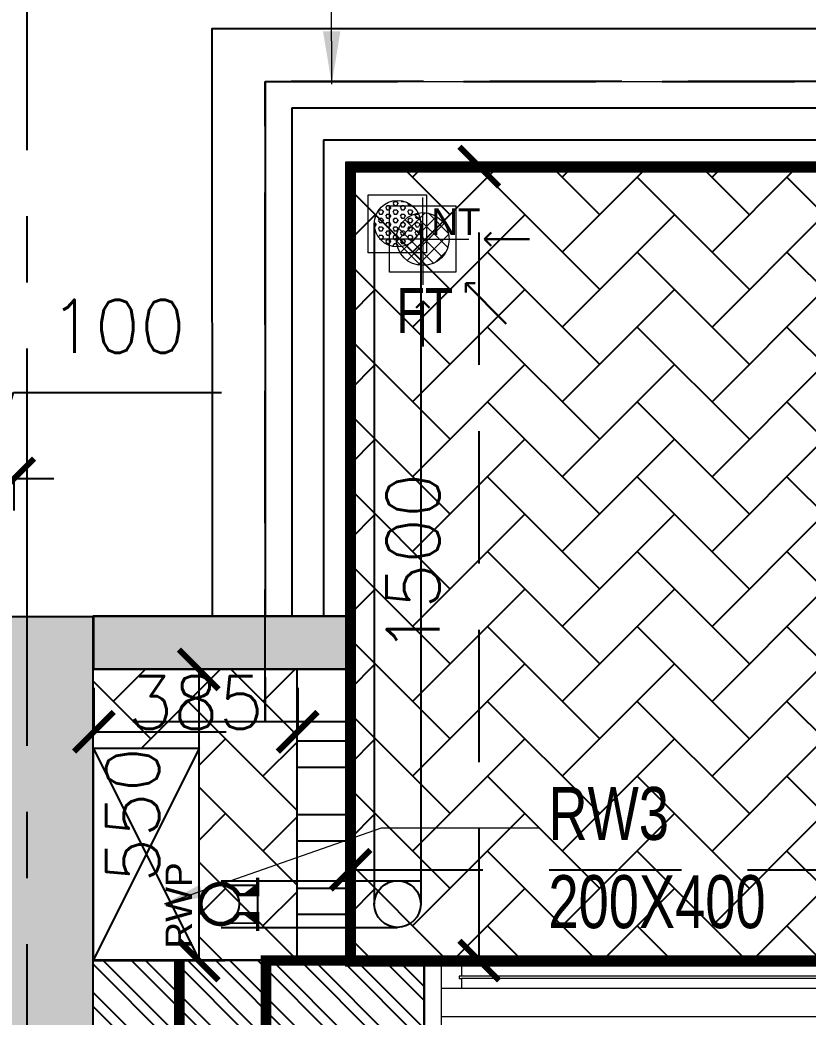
# Model space of a CAD drawing. Header units: millimetres. Extents: x 1135099 to 1230264, y -5736945 to -5695799.
# Drawn here: x 1218522 to 1220011, y -5710696 to -5708812 of the extents above; entities that cross this region are included whole.
import ezdxf

# ---------------------------------------------------------------- set-up
doc = ezdxf.new("R2010")
doc.units = ezdxf.units.MM
doc.header["$LTSCALE"] = 1000
doc.header["$MEASUREMENT"] = 0
for name, pattern in [('3BHK-A$0$AUDIT_D_120904163729-0', [0]), ('3BHK-A$0$DASHED', [0.75, 0.5, -0.25]), ('AUDIT_D_120904163729-0', [0]), ('T8(T9 IS SIMILAR) - DIMENSION & TEXTING$0$HIDDEN', [0.375, 0.25, -0.125]), ('T8(T9 IS SIMILAR) - DIMENSION & TEXTING$1$AUDIT_D_120904163729-0', [0]), ('T8(T9 IS SIMILAR) - TYPICAL FLOOR ELEVATION$1$AUDIT_D_120904163729-0', [0]), ('T8(T9 IS SIMILAR) - TYPICAL FLOOR ELEVATION$1$HIDDEN', [0.375, 0.25, -0.125]), ('T8(T9 IS SIMILAR)$0$$0$HIDDEN', [0.375, 0.25, -0.125]), ('T8(T9 IS SIMILAR)$0$HIDDEN', [0.375, 0.25, -0.125]), ('T8_REFUGE COLUMNS$0$CENTER2', [1.125, 0.75, -0.125, 0.125, -0.125])]:
    doc.linetypes.add(name, pattern=pattern)
doc.layers.get('0').update_dxf_attribs({"linetype": 'AUDIT_D_120904163729-0'})
for name, color, linetype in [('3BHK-A$0$$1$CUT-OUT', 49, 'Continuous'), ('3BHK-A$0$A-DECK SUNK 125', 8, 'Continuous'), ('3BHK-A$0$A-Elev Feature-Chajja', 13, 'Continuous'), ('3BHK-A$0$A-HATCH -160', 251, '3BHK-A$0$AUDIT_D_120904163729-0'), ('3BHK-A$0$CUT-OUT', 49, 'Continuous'), ('3BHK-A$0$ELE 1', 1, 'Continuous'), ('T8(T9 IS SIMILAR) - DIMENSION & TEXTING$0$A-DIMENSIONS', 2, 'T8(T9 IS SIMILAR) - DIMENSION & TEXTING$0$HIDDEN'), ('T8(T9 IS SIMILAR) - DIMENSION & TEXTING$0$A-PLUMBING', 7, 'T8(T9 IS SIMILAR) - DIMENSION & TEXTING$1$AUDIT_D_120904163729-0'), ('T8(T9 IS SIMILAR) - DIMENSION & TEXTING$0$RAILING', 35, 'Continuous'), ('T8(T9 IS SIMILAR) - DIMENSION & TEXTING$0$U-TI-EXT-PIPE', 7, 'Continuous'), ('T8(T9 IS SIMILAR) - DIMENSION & TEXTING$0$U-TI-EXT-SUP', 7, 'Continuous'), ('T8(T9 IS SIMILAR) - DIMENSION & TEXTING$0$U-TI-NT', 7, 'Continuous'), ('T8(T9 IS SIMILAR) - DIMENSION & TEXTING$0$U-TI-TEXT', 7, 'Continuous'), ('T8(T9 IS SIMILAR) - DIMENSION & TEXTING$1$A-RWS NOS.', 1, 'T8(T9 IS SIMILAR) - DIMENSION & TEXTING$1$AUDIT_D_120904163729-0'), ('T8(T9 IS SIMILAR) - TYPICAL FLOOR ELEVATION$1$A-DIM', 1, 'T8(T9 IS SIMILAR) - TYPICAL FLOOR ELEVATION$1$AUDIT_D_120904163729-0'), ('T8(T9 IS SIMILAR) - TYPICAL FLOOR ELEVATION$1$A-WALL-FEATURES', 6, 'T8(T9 IS SIMILAR) - TYPICAL FLOOR ELEVATION$1$AUDIT_D_120904163729-0'), ('T8(T9 IS SIMILAR)$0$S-BEAM', 20, 'T8(T9 IS SIMILAR)$0$$0$HIDDEN'), ('T8_REFUGE COLUMNS$0$A-CENTERLINE', 193, 'T8_REFUGE COLUMNS$0$CENTER2'), ('T8_REFUGE COLUMNS$1$A-RCC COLS', 3, 'Continuous'), ('T8_TYPICAL COLUMNS$0$A-RCC COLS', 3, 'Continuous')]:
    doc.layers.add(name, color=color, linetype=linetype)
for name, color, linetype, lineweight in [('3BHK-A$0$A-AC PIPE', 151, 'Continuous', 20), ('3BHK-A$0$a-TOI-fixtures', 251, 'Continuous', 0), ('3BHK-A$0$A-WALL- 160', 6, 'Continuous', 30), ('3BHK-A$0$Ele', 8, 'Continuous', 15), ('3BHK-A$0$Window', 4, 'Continuous', 20), ('T8(T9 IS SIMILAR) - DIMENSION & TEXTING$1$a-Text', 4, 'Continuous', 0), ('T8(T9 IS SIMILAR) - DIMENSION & TEXTING$1$R0-18-10-2014-T1-1st Podium Floor Plan$0$Text', 2, 'Continuous', 0), ('T8(T9 IS SIMILAR)$0$D&W', 8, 'Continuous', 25)]:
    doc.layers.add(name, color=color, linetype=linetype, lineweight=lineweight)
doc.layers.add('A-RERA CARPET AREA', color=30, linetype='Continuous', plot=False)
doc.layers.add('T8(T9 IS SIMILAR) - DIMENSION & TEXTING$0$U-IPD-75mm RWP PIPE', color=7, linetype='Continuous', true_color=0x2a00ff)
doc.layers.add('T8_REFUGE COLUMNS$1$COL-HATCH', color=7, linetype='Continuous', lineweight=25, true_color=0xa3a3a3)
doc.styles.add('3BHK-A$0$Romans 1', font='romans.shx', dxfattribs={"height": 100})
doc.styles.add('T8(T9 IS SIMILAR) - DIMENSION & TEXTING$0$arial', font='sanss___.ttf')
doc.styles.add('T8(T9 IS SIMILAR) - DIMENSION & TEXTING$0$Romans 1', font='romans.shx', dxfattribs={"height": 100})
doc.styles.add('T8(T9 IS SIMILAR) - DIMENSION & TEXTING$1$ARIAL ARROW', font='swisscl.ttf')
doc.styles.add('T8(T9 IS SIMILAR) - DIMENSION & TEXTING$1$Tahoma', font='tahoma.ttf')
doc.styles.add('T8(T9 IS SIMILAR) - TYPICAL FLOOR ELEVATION$1$Romans 1', font='romans.shx', dxfattribs={"height": 100})
doc.dimstyles.new('3BHK-A$0$ALPINE S', dxfattribs={"dimscale": 0, "dimtxt": 100, "dimasz": 75, "dimexe": 0, "dimexo": 0, "dimgap": 75, "dimtad": 1, "dimdec": 0, "dimzin": 0, "dimdsep": 46, "dimtxsty": '3BHK-A$0$Romans 1', "dimblk": '3BHK-A$0$_ArchTick', "dimcen": 0.09, "dimclrd": 256, "dimclre": 256, "dimclrt": 7, "dimadec": 0, "dimazin": 0, "dimtfac": 1, "dimtdec": 0, "dimtofl": 0, "dimtmove": 1, "dimatfit": 0, "dimldrblk": '3BHK-A$0$_Open90', "dimfxl": 1, "dimtolj": 1, "dimtzin": 0, "dimarcsym": 0})
doc.dimstyles.new('T8(T9 IS SIMILAR) - DIMENSION & TEXTING$0$ALPINE S', dxfattribs={"dimscale": 0, "dimtxt": 100, "dimasz": 75, "dimexe": 0, "dimexo": 0, "dimgap": 75, "dimtad": 1, "dimdec": 0, "dimzin": 0, "dimdsep": 46, "dimtxsty": 'T8(T9 IS SIMILAR) - DIMENSION & TEXTING$0$Romans 1', "dimblk": 'T8(T9 IS SIMILAR) - DIMENSION & TEXTING$0$_ArchTick', "dimcen": 0.09, "dimclrd": 256, "dimclre": 256, "dimclrt": 7, "dimadec": 0, "dimazin": 0, "dimtfac": 1, "dimtdec": 0, "dimtofl": 0, "dimtmove": 1, "dimatfit": 0, "dimldrblk": 'T8(T9 IS SIMILAR) - DIMENSION & TEXTING$0$_Open90', "dimfxl": 1, "dimtolj": 1, "dimtzin": 0, "dimarcsym": 0})
doc.dimstyles.new('T8(T9 IS SIMILAR) - DIMENSION & TEXTING$1$SAMATA STD', dxfattribs={"dimtxt": 100, "dimasz": 50, "dimexe": 50, "dimexo": 50, "dimgap": 10, "dimtad": 0, "dimdec": 0, "dimrnd": 5, "dimzin": 0, "dimdsep": 46, "dimtxsty": 'T8(T9 IS SIMILAR) - DIMENSION & TEXTING$1$Tahoma', "dimblk": 'T8(T9 IS SIMILAR) - DIMENSION & TEXTING$1$_Origin2', "dimcen": -50, "dimdle": 50, "dimclrd": 7, "dimclre": 7, "dimclrt": 7, "dimadec": 0, "dimazin": 0, "dimtfac": 1, "dimtdec": 0, "dimtmove": 1, "dimatfit": 3, "dimfxl": 150, "dimtfill": 1, "dimtolj": 1, "dimtzin": 0, "dimlwd": -1, "dimlwe": -1, "dimarcsym": 0})
doc.dimstyles.new('T8(T9 IS SIMILAR) - TYPICAL FLOOR ELEVATION$1$ALPINE S', dxfattribs={"dimscale": 0, "dimtxt": 100, "dimasz": 75, "dimexe": 0, "dimexo": 0, "dimgap": 75, "dimtad": 1, "dimdec": 0, "dimzin": 0, "dimdsep": 46, "dimtxsty": 'T8(T9 IS SIMILAR) - TYPICAL FLOOR ELEVATION$1$Romans 1', "dimblk": 'T8(T9 IS SIMILAR) - TYPICAL FLOOR ELEVATION$1$_ArchTick', "dimcen": 0.09, "dimclrd": 256, "dimclre": 256, "dimclrt": 7, "dimadec": 0, "dimazin": 0, "dimtfac": 1, "dimtdec": 0, "dimtofl": 0, "dimtmove": 1, "dimatfit": 0, "dimldrblk": 'T8(T9 IS SIMILAR) - TYPICAL FLOOR ELEVATION$1$_Open90', "dimfxl": 1, "dimtolj": 1, "dimtzin": 0, "dimarcsym": 0})

# ---------------------------------------------------------------- blocks, each defined once
blk = doc.blocks.new('T8(T9 IS SIMILAR) - DIMENSION & TEXTING$0$_ArchTick')
at = {"color": 0, "linetype": 'ByBlock', "const_width": 0.15}
blk.add_lwpolyline([(-0.5, -0.5), (0.5, 0.5)], dxfattribs=at)
blk = doc.blocks.new('*D477')
at = {"layer": 'T8(T9 IS SIMILAR) - DIMENSION & TEXTING$0$A-DIMENSIONS', "linetype": 'T8(T9 IS SIMILAR) - DIMENSION & TEXTING$0$HIDDEN', "lineweight": -2, "transparency": 16777216}
for p, q in [((1219146.9, -5710498.9), (1219146.9, -5710417.4)), ((1222311.9, -5710498.9), (1222311.9, -5710417.4))]:
    blk.add_line(p, q, dxfattribs=at)
at = {"layer": 'T8(T9 IS SIMILAR) - DIMENSION & TEXTING$0$A-DIMENSIONS', "lineweight": -2, "transparency": 16777216}
blk.add_line((1219146.9, -5710417.4), (1222311.9, -5710417.4), dxfattribs=at)
at = {"layer": 'T8(T9 IS SIMILAR) - DIMENSION & TEXTING$0$A-DIMENSIONS', "linetype": 'ByBlock', "lineweight": -2, "transparency": 16777216, "xscale": 75, "yscale": 75, "zscale": 75, "rotation": 180}
blk.add_blockref('T8(T9 IS SIMILAR) - DIMENSION & TEXTING$0$_ArchTick', (1219146.9, -5710417.4), dxfattribs=at)
at = {"layer": 'T8(T9 IS SIMILAR) - DIMENSION & TEXTING$0$A-DIMENSIONS', "linetype": 'ByBlock', "lineweight": -2, "transparency": 16777216, "xscale": 75, "yscale": 75, "zscale": 75}
blk.add_blockref('T8(T9 IS SIMILAR) - DIMENSION & TEXTING$0$_ArchTick', (1222311.9, -5710417.4), dxfattribs=at)
at = {"layer": 'T8(T9 IS SIMILAR) - DIMENSION & TEXTING$0$A-DIMENSIONS', "color": 7, "linetype": 'ByBlock', "transparency": 16777216, "insert": (1220729.4, -5710292.4), "char_height": 100, "attachment_point": 5, "style": 'T8(T9 IS SIMILAR) - DIMENSION & TEXTING$0$Romans 1'}
blk.add_mtext('\\A1;3165', dxfattribs=at)
blk = doc.blocks.new('T8(T9 IS SIMILAR) - DIMENSION & TEXTING$0$_Open90')
at = {"color": 0, "linetype": 'ByBlock', "lineweight": -2}
for p, q in [((-0.5, 0.5), (0, 0)), ((0, 0), (-1, 0)), ((0, 0), (-0.5, -0.5))]:
    blk.add_line(p, q, dxfattribs=at)
blk = doc.blocks.new('*D478')
at = {"layer": 'T8(T9 IS SIMILAR) - DIMENSION & TEXTING$0$A-DIMENSIONS', "linetype": 'T8(T9 IS SIMILAR) - DIMENSION & TEXTING$0$HIDDEN', "lineweight": -2, "transparency": 16777216}
for p, q in [((1219286.6, -5709088.9), (1219390, -5709088.9)), ((1219286.7, -5710588.9), (1219390, -5710588.9))]:
    blk.add_line(p, q, dxfattribs=at)
at = {"layer": 'T8(T9 IS SIMILAR) - DIMENSION & TEXTING$0$A-DIMENSIONS', "lineweight": -2, "transparency": 16777216}
blk.add_line((1219390, -5710588.9), (1219390, -5709088.9), dxfattribs=at)
at = {"layer": 'T8(T9 IS SIMILAR) - DIMENSION & TEXTING$0$A-DIMENSIONS', "linetype": 'ByBlock', "lineweight": -2, "transparency": 16777216, "xscale": 75, "yscale": 75, "zscale": 75}
for p, rotation in [((1219390, -5709088.9), 90), ((1219390, -5710588.9), 270)]:
    blk.add_blockref('T8(T9 IS SIMILAR) - DIMENSION & TEXTING$0$_ArchTick', p, dxfattribs=dict(at, rotation=rotation))
at = {"layer": 'T8(T9 IS SIMILAR) - DIMENSION & TEXTING$0$A-DIMENSIONS', "color": 7, "linetype": 'ByBlock', "transparency": 16777216, "insert": (1219265, -5709838.9), "char_height": 100, "attachment_point": 5, "rotation": 90, "style": 'T8(T9 IS SIMILAR) - DIMENSION & TEXTING$0$Romans 1'}
blk.add_mtext('\\A1;1500', dxfattribs=at)
blk = doc.blocks.new('*D479')
at = {"layer": 'T8(T9 IS SIMILAR) - DIMENSION & TEXTING$0$A-DIMENSIONS', "linetype": 'T8(T9 IS SIMILAR) - DIMENSION & TEXTING$0$HIDDEN', "lineweight": -2, "transparency": 16777216}
for p, q in [((1218661.9, -5710073.9), (1218661.9, -5710156.8)), ((1219046.9, -5710073.9), (1219046.9, -5710156.8))]:
    blk.add_line(p, q, dxfattribs=at)
at = {"layer": 'T8(T9 IS SIMILAR) - DIMENSION & TEXTING$0$A-DIMENSIONS', "lineweight": -2, "transparency": 16777216}
blk.add_line((1218661.9, -5710156.8), (1219046.9, -5710156.8), dxfattribs=at)
at = {"layer": 'T8(T9 IS SIMILAR) - DIMENSION & TEXTING$0$A-DIMENSIONS', "linetype": 'ByBlock', "lineweight": -2, "transparency": 16777216, "xscale": 75, "yscale": 75, "zscale": 75, "rotation": 180}
blk.add_blockref('T8(T9 IS SIMILAR) - DIMENSION & TEXTING$0$_ArchTick', (1218661.9, -5710156.8), dxfattribs=at)
at = {"layer": 'T8(T9 IS SIMILAR) - DIMENSION & TEXTING$0$A-DIMENSIONS', "linetype": 'ByBlock', "lineweight": -2, "transparency": 16777216, "xscale": 75, "yscale": 75, "zscale": 75}
blk.add_blockref('T8(T9 IS SIMILAR) - DIMENSION & TEXTING$0$_ArchTick', (1219046.9, -5710156.8), dxfattribs=at)
at = {"layer": 'T8(T9 IS SIMILAR) - DIMENSION & TEXTING$0$A-DIMENSIONS', "color": 7, "linetype": 'ByBlock', "transparency": 16777216, "insert": (1218854.5, -5710101.5), "char_height": 100, "attachment_point": 5, "style": 'T8(T9 IS SIMILAR) - DIMENSION & TEXTING$0$Romans 1'}
blk.add_mtext('\\A1;385', dxfattribs=at)
blk = doc.blocks.new('*D480')
at = {"layer": 'T8(T9 IS SIMILAR) - DIMENSION & TEXTING$0$A-DIMENSIONS', "linetype": 'T8(T9 IS SIMILAR) - DIMENSION & TEXTING$0$HIDDEN', "lineweight": -2, "transparency": 16777216}
for p, q in [((1218869.8, -5710039), (1218859.9, -5710039)), ((1218869.8, -5710588.9), (1218859.9, -5710588.9))]:
    blk.add_line(p, q, dxfattribs=at)
at = {"layer": 'T8(T9 IS SIMILAR) - DIMENSION & TEXTING$0$A-DIMENSIONS', "lineweight": -2, "transparency": 16777216}
blk.add_line((1218859.9, -5710039), (1218859.9, -5710588.9), dxfattribs=at)
at = {"layer": 'T8(T9 IS SIMILAR) - DIMENSION & TEXTING$0$A-DIMENSIONS', "linetype": 'ByBlock', "lineweight": -2, "transparency": 16777216, "xscale": 75, "yscale": 75, "zscale": 75}
for p, rotation in [((1218859.9, -5710039), 90), ((1218859.9, -5710588.9), 270)]:
    blk.add_blockref('T8(T9 IS SIMILAR) - DIMENSION & TEXTING$0$_ArchTick', p, dxfattribs=dict(at, rotation=rotation))
at = {"layer": 'T8(T9 IS SIMILAR) - DIMENSION & TEXTING$0$A-DIMENSIONS', "color": 7, "linetype": 'ByBlock', "transparency": 16777216, "insert": (1218734.9, -5710313.9), "char_height": 100, "attachment_point": 5, "rotation": 90, "style": 'T8(T9 IS SIMILAR) - DIMENSION & TEXTING$0$Romans 1'}
blk.add_mtext('\\A1;550', dxfattribs=at)
blk = doc.blocks.new('*U192')
at = {"layer": 'T8(T9 IS SIMILAR) - DIMENSION & TEXTING$0$RAILING', "color": 8, "linetype": 'Continuous'}
for points in [[(0.67, 0.4), (0.86, 0.88), (0.31, 0.16)], [(0.67, 0.4), (0.31, 0.16), (0.86, 0.16)], [(0.67, 0.4), (0.86, 0.16), (0.86, 0.88)]]:
    blk.add_solid(points, dxfattribs=at)
blk = doc.blocks.new('*U193')
at = {"layer": 'T8(T9 IS SIMILAR) - DIMENSION & TEXTING$0$RAILING', "color": 8, "linetype": 'Continuous', "extrusion": (0, 0, -1)}
for points in [[(-3.34, 0.4), (-3.16, 0.88), (-3.7, 0.16)], [(-3.34, 0.4), (-3.16, 0.16), (-3.16, 0.88)], [(-3.34, 0.4), (-3.7, 0.16), (-3.16, 0.16)]]:
    blk.add_solid(points, dxfattribs=at)
blk = doc.blocks.new('T8(T9 IS SIMILAR) - DIMENSION & TEXTING$0$SUP')
at = {"layer": 'T8(T9 IS SIMILAR) - DIMENSION & TEXTING$0$U-TI-EXT-SUP', "color": 1, "ltscale": 5}
for p, q in [((13177.168, -14122.156), (13177.168, -14125.488)), ((13180.612, -14122.156), (13180.612, -14125.488))]:
    blk.add_line(p, q, dxfattribs=at)
at = {"layer": 'T8(T9 IS SIMILAR) - DIMENSION & TEXTING$0$U-TI-EXT-SUP', "color": 8}
for p, q in [((13177.43, -14125.363), (13177.904, -14124.736)), ((13177.9, -14124.729), (13177.9, -14125.363)), ((13177.9, -14125.363), (13177.43, -14125.363))]:
    blk.add_line(p, q, dxfattribs=at)
at = {"layer": 'T8(T9 IS SIMILAR) - DIMENSION & TEXTING$0$U-TI-EXT-SUP', "color": 7}
blk.add_line((13179.751, -14125.488), (13178.029, -14125.488), dxfattribs=at)
at = {"layer": 'T8(T9 IS SIMILAR) - DIMENSION & TEXTING$0$U-TI-EXT-SUP', "color": 7, "const_width": 0.3}
blk.add_lwpolyline([(13178.031, -14123.789, -4.115665), (13179.751, -14123.789, 0)], format="xyb", dxfattribs=at)
for points in [[(13178.029, -14125.488), (13178.029, -14123.703)], [(13179.751, -14123.703), (13179.751, -14125.488)], [(13178.033, -14124.35), (13177.162, -14125.5)], [(13179.747, -14124.35), (13180.618, -14125.5)], [(13176.451, -14125.488), (13178.181, -14125.488)], [(13179.602, -14125.488), (13181.305, -14125.488)]]:
    blk.add_lwpolyline(points, dxfattribs=at)
at = {"layer": 'T8(T9 IS SIMILAR) - DIMENSION & TEXTING$0$U-TI-EXT-SUP', "color": 1}
blk.add_circle((13178.891, -14122.123), 1.703, dxfattribs=at)
at = {"layer": 'T8(T9 IS SIMILAR) - DIMENSION & TEXTING$0$U-TI-EXT-SUP', "color": 7}
blk.add_ellipse((13178.889, -14122.156), major_axis=(-1.348, 1.348), ratio=1, start_param=2.825571, end_param=8.127392, dxfattribs=at)
at = {"layer": 'T8(T9 IS SIMILAR) - DIMENSION & TEXTING$0$U-TI-EXT-SUP', "color": 8, "linetype": 'Continuous', "xscale": 0.8610379049555374, "yscale": 0.8610379049555374, "zscale": 0.8610379049555374}
for name in ['*U192', '*U193']:
    blk.add_blockref(name, (13177.162, -14125.5), dxfattribs=at)
blk = doc.blocks.new('T8(T9 IS SIMILAR) - DIMENSION & TEXTING$0$NT')
at = {"layer": 'T8(T9 IS SIMILAR) - DIMENSION & TEXTING$1$a-Text', "lineweight": 0, "ltscale": 0.001}
h = blk.add_hatch(dxfattribs=at)
h.set_pattern_fill('HEX', color=6, scale=2, angle=90, style=0)
h.set_pattern_definition([(90, (757.184838, 130.392763), (-0.009976283, -1e-14), [0.00575981, -0.01151962]), (210, (757.184838, 130.392763), (0.00498814, -0.008639714), [0.00575981, -0.01151962]), (150, (757.184838, 130.398523), (-0.00498814, -0.008639714), [0.00575981, -0.01151962])])
h.paths.add_polyline_path([(756.5957, 132.1504, -1), (756.5957, 132.2604, -1)])
at = {"layer": 'T8(T9 IS SIMILAR) - DIMENSION & TEXTING$1$a-Text', "color": 6, "lineweight": 0}
for p, q in [((756.5266, 132.137), (756.5266, 132.2745)), ((756.5266, 132.2745), (756.6641, 132.2745)), ((756.6641, 132.2745), (756.6641, 132.137)), ((756.6641, 132.137), (756.5266, 132.137))]:
    blk.add_line(p, q, dxfattribs=at)
blk.add_circle((756.5957, 132.2054), 0.055, dxfattribs=at)
blk = doc.blocks.new('T8(T9 IS SIMILAR) - DIMENSION & TEXTING$0$A$C77D62699')
at = {"layer": 'T8(T9 IS SIMILAR) - DIMENSION & TEXTING$0$U-IPD-75mm RWP PIPE', "linetype": 'ByBlock', "elevation": 0.3}
for points in [[(11739.2, 4677), (11739.2, 3391.8)], [(11827.2, 4677), (11827.2, 3391.8)], [(11449.7, 3435.8), (11827.2, 3435.8)], [(11449.7, 3347.8), (11783.2, 3347.8)]]:
    blk.add_lwpolyline(points, dxfattribs=at)
at = {"layer": 'T8(T9 IS SIMILAR) - DIMENSION & TEXTING$0$U-IPD-75mm RWP PIPE', "linetype": 'ByBlock'}
blk.add_circle((11783.2, 3391.8, 0.3), 44, dxfattribs=at)
at = {"layer": 'T8(T9 IS SIMILAR) - DIMENSION & TEXTING$0$U-TI-EXT-PIPE', "xscale": 20.76416868124874, "yscale": 20.76416868124874, "zscale": 20.76416868124874, "rotation": 89.8759628678239}
blk.add_blockref('T8(T9 IS SIMILAR) - DIMENSION & TEXTING$0$SUP', (-282376.9, -269621.4, 0.3), dxfattribs=at)
at = {"layer": 'T8(T9 IS SIMILAR) - DIMENSION & TEXTING$0$U-TI-NT', "color": 8, "lineweight": 0, "xscale": 800.000000005728, "yscale": 800.000000005728, "zscale": 800.000000005728, "rotation": 89.9994369982888}
blk.add_blockref('T8(T9 IS SIMILAR) - DIMENSION & TEXTING$0$NT', (117541.6, -600600.6, 0.3), dxfattribs=at)
at = {"layer": 'T8(T9 IS SIMILAR) - DIMENSION & TEXTING$0$U-TI-TEXT', "style": 'T8(T9 IS SIMILAR) - DIMENSION & TEXTING$0$arial'}
blk.add_text('NT', height=50, dxfattribs=at).set_placement((11847, 4655.9, -0.4))
blk.add_text('RWP', height=50, rotation=90, dxfattribs=at).set_placement((11394.9, 3307.7, 0.3))
blk = doc.blocks.new('T8(T9 IS SIMILAR) - DIMENSION & TEXTING$1$_Origin2')
at = {"color": 0, "linetype": 'ByBlock', "lineweight": -2}
blk.add_line((-0.5, 0), (-1, 0), dxfattribs=at)
for radius in [0.5, 0.25]:
    blk.add_circle((0, 0), radius, dxfattribs=at)
blk = doc.blocks.new('T8_REFUGE COLUMNS')
at = {"layer": 'T8_REFUGE COLUMNS$1$COL-HATCH', "linetype": 'ByBlock'}
h = blk.add_hatch(color=256, dxfattribs=at)
h.dxf.hatch_style = 1
h.paths.add_polyline_path([(1218412.1, -5714149.9), (1218662.1, -5714149.9), (1218662.1, -5709939.9), (1218412.1, -5709939.9)])
at = {"layer": 'T8_REFUGE COLUMNS$0$A-CENTERLINE'}
blk.add_line((1218537.1, -5714683.2), (1218537.1, -5698573.6), dxfattribs=at)
at = {"layer": 'T8_REFUGE COLUMNS$1$A-RCC COLS', "linetype": 'ByBlock'}
blk.add_lwpolyline([(1218412.1, -5714149.9), (1218662.1, -5714149.9), (1218662.1, -5709939.9), (1218412.1, -5709939.9)], close=True, dxfattribs=at)
blk = doc.blocks.new('T8_TYPICAL COLUMNS')
at = {"layer": 'T8_TYPICAL COLUMNS$0$A-RCC COLS', "linetype": 'ByBlock'}
blk.add_blockref('T8_REFUGE COLUMNS', (0, 0), dxfattribs=at)
blk = doc.blocks.new('3BHK-A$0$2400')
at = {"layer": '3BHK-A$0$Window', "color": 1, "lineweight": 13}
for p, q in [((1151176.5, -5692111.9), (1148842.5, -5692111.9)), ((1149607.5, -5692111.9), (1148880, -5692111.9)), ((1149607.5, -5692165.3), (1148880, -5692165.3)), ((1150373.7, -5692165.3), (1149645, -5692165.3)), ((1150411.2, -5692165.3), (1151176.5, -5692165.3)), ((1149607.5, -5692218.6), (1148842.5, -5692218.6)), ((1150373.7, -5692218.6), (1149645, -5692218.6)), ((1151139, -5692218.6), (1150411.2, -5692218.6)), ((1150373.7, -5692271.9), (1148842.5, -5692271.9)), ((1151139, -5692271.9), (1150411.2, -5692271.9))]:
    blk.add_line(p, q, dxfattribs=at)
at = {"layer": '3BHK-A$0$Window', "color": 5, "lineweight": 13}
for p, q in [((1149607.5, -5692142.2), (1148880, -5692142.2)), ((1149607.5, -5692146.7), (1148880, -5692146.7)), ((1150373.7, -5692183.8), (1149645, -5692183.8)), ((1150373.7, -5692200), (1149645, -5692200)), ((1151139, -5692237.2), (1150411.2, -5692237.2)), ((1151139, -5692253.3), (1150411.2, -5692253.3))]:
    blk.add_line(p, q, dxfattribs=at)
at = {"layer": '3BHK-A$0$Window', "color": 4, "lineweight": 13}
for points in [[(1148842.5, -5692111.9), (1148809.5, -5692111.9), (1148809.5, -5692271.9), (1148842.5, -5692271.9)], [(1148880, -5692146.7), (1148880, -5692165.3), (1148842.5, -5692165.3), (1148842.5, -5692111.9), (1148880, -5692111.9), (1148880, -5692142.2), (1148875.5, -5692142.2), (1148875.5, -5692146.7)], [(1149607.5, -5692146.7), (1149607.5, -5692165.3), (1149645, -5692165.3), (1149645, -5692111.9), (1149607.5, -5692111.9), (1149607.5, -5692142.2), (1149612, -5692142.2), (1149612, -5692146.7)], [(1151209.5, -5692111.9), (1151176.5, -5692111.9), (1151176.5, -5692271.9), (1151209.5, -5692271.9)], [(1149645, -5692200), (1149645, -5692218.6), (1149607.5, -5692218.6), (1149607.5, -5692165.3), (1149645, -5692165.3), (1149645, -5692183.8), (1149640.5, -5692183.8), (1149640.5, -5692200)], [(1150373.7, -5692200), (1150373.7, -5692218.6), (1150411.2, -5692218.6), (1150411.2, -5692165.3), (1150373.7, -5692165.3), (1150373.7, -5692183.8), (1150378.2, -5692183.8), (1150378.2, -5692200)], [(1150411.2, -5692253.3), (1150411.2, -5692271.9), (1150373.7, -5692271.9), (1150373.7, -5692218.6), (1150411.2, -5692218.6), (1150411.2, -5692237.2), (1150406.7, -5692237.2), (1150406.7, -5692253.3)], [(1151139, -5692253.3), (1151139, -5692271.9), (1151176.5, -5692271.9), (1151176.5, -5692218.6), (1151139, -5692218.6), (1151139, -5692237.2), (1151143.5, -5692237.2), (1151143.5, -5692253.3)]]:
    blk.add_lwpolyline(points, close=True, dxfattribs=at)
blk = doc.blocks.new('3BHK-A$0$_ArchTick')
at = {"color": 0, "linetype": 'ByBlock', "const_width": 0.15}
blk.add_lwpolyline([(-0.5, -0.5), (0.5, 0.5)], dxfattribs=at)
blk = doc.blocks.new('3BHK-A$0$_Open90')
at = {"color": 0, "linetype": 'ByBlock', "lineweight": -2}
for p, q in [((0, 0), (-1, 0)), ((-0.5, 0.5), (0, 0)), ((0, 0), (-0.5, -0.5))]:
    blk.add_line(p, q, dxfattribs=at)
blk = doc.blocks.new('T8(T9 IS SIMILAR) - TYPICAL FLOOR ELEVATION$1$_ArchTick')
at = {"color": 0, "linetype": 'ByBlock', "const_width": 0.15}
blk.add_lwpolyline([(-0.5, -0.5), (0.5, 0.5)], dxfattribs=at)
blk = doc.blocks.new('*D799')
at = {"layer": 'T8(T9 IS SIMILAR) - TYPICAL FLOOR ELEVATION$1$A-DIM', "lineweight": -2, "transparency": 16777216}
for p, q in [((1218462.5, -5709678.4), (1218511.3, -5709515.9)), ((1218511.3, -5709515.9), (1218904.1, -5709515.9)), ((1218412.5, -5709678.4), (1218337.5, -5709678.4)), ((1218412.5, -5709678.4), (1218512.5, -5709678.4)), ((1218512.5, -5709678.4), (1218587.5, -5709678.4))]:
    blk.add_line(p, q, dxfattribs=at)
at = {"layer": 'T8(T9 IS SIMILAR) - TYPICAL FLOOR ELEVATION$1$A-DIM', "linetype": 'T8(T9 IS SIMILAR) - TYPICAL FLOOR ELEVATION$1$HIDDEN', "lineweight": -2, "transparency": 16777216}
for p, q in [((1218412.5, -5709738.8), (1218412.5, -5709678.4)), ((1218512.5, -5709738.8), (1218512.5, -5709678.4))]:
    blk.add_line(p, q, dxfattribs=at)
at = {"layer": 'T8(T9 IS SIMILAR) - TYPICAL FLOOR ELEVATION$1$A-DIM', "linetype": 'ByBlock', "lineweight": -2, "transparency": 16777216, "xscale": 75, "yscale": 75, "zscale": 75}
blk.add_blockref('T8(T9 IS SIMILAR) - TYPICAL FLOOR ELEVATION$1$_ArchTick', (1218412.5, -5709678.4), dxfattribs=at)
at = {"layer": 'T8(T9 IS SIMILAR) - TYPICAL FLOOR ELEVATION$1$A-DIM', "linetype": 'ByBlock', "lineweight": -2, "transparency": 16777216, "xscale": 75, "yscale": 75, "zscale": 75, "rotation": 180}
blk.add_blockref('T8(T9 IS SIMILAR) - TYPICAL FLOOR ELEVATION$1$_ArchTick', (1218512.5, -5709678.4), dxfattribs=at)
at = {"layer": 'T8(T9 IS SIMILAR) - TYPICAL FLOOR ELEVATION$1$A-DIM', "color": 7, "linetype": 'ByBlock', "transparency": 16777216, "insert": (1218707.7, -5709390.9), "char_height": 100, "attachment_point": 5, "style": 'T8(T9 IS SIMILAR) - TYPICAL FLOOR ELEVATION$1$Romans 1', "bg_fill": 3, "box_fill_scale": 1.25, "bg_fill_color": 256, "bg_fill_true_color": 13158600, "bg_fill_transparency": 0}
blk.add_mtext('\\A1;100', dxfattribs=at)
blk = doc.blocks.new('T8(T9 IS SIMILAR) - TYPICAL FLOOR ELEVATION$1$_Open90')
at = {"color": 0, "linetype": 'ByBlock', "lineweight": -2}
for p, q in [((-0.5, 0.5), (0, 0)), ((0, 0), (-1, 0)), ((0, 0), (-0.5, -0.5))]:
    blk.add_line(p, q, dxfattribs=at)
blk = doc.blocks.new('T8(T9 IS SIMILAR) - DIMENSION & TEXTING')
at = {"layer": 'T8(T9 IS SIMILAR) - DIMENSION & TEXTING$0$A-PLUMBING', "linetype": 'ByBlock'}
blk.add_blockref('T8(T9 IS SIMILAR) - DIMENSION & TEXTING$0$A$C77D62699', (1207452.3, -5713874), dxfattribs=at)
at = {"layer": 'T8(T9 IS SIMILAR) - DIMENSION & TEXTING$1$A-RWS NOS.', "linetype": 'ByBlock', "insert": (1219520.7, -5710261), "char_height": 100, "width": 435.517, "attachment_point": 1, "style": 'T8(T9 IS SIMILAR) - DIMENSION & TEXTING$1$ARIAL ARROW'}
blk.add_mtext('RW3\\P200X400', dxfattribs=at)
at = {"layer": 'T8(T9 IS SIMILAR) - DIMENSION & TEXTING$1$R0-18-10-2014-T1-1st Podium Floor Plan$0$Text', "linetype": 'ByBlock', "style": 'T8(T9 IS SIMILAR) - DIMENSION & TEXTING$1$ARIAL ARROW'}
blk.add_text('FT', height=85, dxfattribs=at).set_placement((1219233.9, -5709403.7))
at = {"layer": 'T8(T9 IS SIMILAR) - DIMENSION & TEXTING$0$A-DIMENSIONS', "linetype": 'ByBlock'}
for base, p1, p2, picture, middle in [((1219390, -5709088.9, 0.5), (1219286.7, -5710588.9, 0.5), (1219286.6, -5709088.9, 0.5), '*D478', (1219265, -5709838.9, 0.5)), ((1218859.9, -5710588.9, 0.5), (1218869.8, -5710039, 0.5), (1218869.8, -5710588.9, 0.5), '*D480', (1218734.9, -5710313.9, 0.5))]:
    dim = blk.add_linear_dim(base=base, p1=p1, p2=p2, angle=90, dimstyle='T8(T9 IS SIMILAR) - DIMENSION & TEXTING$0$ALPINE S', override={"dimscale": 1, "dimfxl": 5, "dimarcsym": 1}, dxfattribs=at)
    dim.commit()
    dim.dimension.update_dxf_attribs({"geometry": picture, "text_midpoint": middle})
dim = blk.add_linear_dim(base=(1219046.9, -5710156.8, 0.5), p1=(1218661.9, -5710073.9, 0.9), p2=(1219046.9, -5710073.9, 0.5), dimstyle='T8(T9 IS SIMILAR) - DIMENSION & TEXTING$0$ALPINE S', override={"dimscale": 1, "dimfxl": 5, "dimarcsym": 1}, dxfattribs=at)
dim.commit()
dim.dimension.update_dxf_attribs({"geometry": '*D479', "text_midpoint": (1218854.5, -5710226.5, 0.5), "dimtype": 128})
dim = blk.add_linear_dim(base=(1222311.9, -5710417.4, 0.5), p1=(1219146.9, -5710498.9, 0.5), p2=(1222311.9, -5710498.9, 0.9), dimstyle='T8(T9 IS SIMILAR) - DIMENSION & TEXTING$0$ALPINE S', override={"dimscale": 1, "dimfxl": 5, "dimarcsym": 1}, dxfattribs=at)
dim.commit()
dim.dimension.update_dxf_attribs({"geometry": '*D477', "text_midpoint": (1220729.4, -5710292.4, 0.5)})
at = {"layer": 'T8(T9 IS SIMILAR) - DIMENSION & TEXTING$1$R0-18-10-2014-T1-1st Podium Floor Plan$0$Text'}
for points, override in [([(1219111.3, -5708933.4), (1219110.8, -5708589.5), (1219171.2, -5708589.6)], {"dimscale": 1, "dimasz": 100, "dimclrd": 2, "dimfxlon": 1, "dimarcsym": 1}), ([(1218795, -5710482), (1219205, -5710338.5), (1219503.2, -5710338.5)], {"dimasz": 75, "dimclrd": 2, "dimfxlon": 1, "dimarcsym": 1})]:
    blk.add_leader(points, dimstyle='T8(T9 IS SIMILAR) - DIMENSION & TEXTING$1$SAMATA STD', override=override, dxfattribs=at)
blk = doc.blocks.new('3BHK-A$0$A$C1DA736AB')
at = {"layer": '3BHK-A$0$a-TOI-fixtures', "linetype": 'ByBlock'}
for points in [[(117, 0.4, 0), (202.3, 0.4, 0)], [(81.7, -82.8, 0), (158.2, -159.9, 0)], [(0.4, -117, 0), (0.4, -202.3, 0)]]:
    blk.add_leader(points, dimstyle='3BHK-A$0$ALPINE S', override={"dimscale": 1, "dimasz": 25, "dimtad": 0, "dimfxl": 5, "dimtfill": 1, "dimarcsym": 1}, dxfattribs=at)
blk = doc.blocks.new('3BHK-A$0$Type-A-First Floor Plan-bottom-up$0$FLOOR TRAP-flat-6')
at = {"layer": '3BHK-A$0$a-TOI-fixtures'}
h = blk.add_hatch(dxfattribs=at)
h.set_pattern_fill('ACET-2D-_USER', color=256, scale=20, angle=45, style=0, double=1, pattern_type=0)
h.set_pattern_definition([(45, (-789896.981, 5385770.066), (-14.142135624, 14.142135624), []), (135, (-789896.981, 5385770.066), (-14.142135624, -14.142135624), [])])
edge = h.paths.add_edge_path()
edge.add_arc((150, 150), 50, 0, 360)
for q in [(150, 228.6), (67.6, 150), (237.4, 150), (150, 63.6)]:
    blk.add_line((150, 150), q, dxfattribs=at)
blk.add_lwpolyline([(87.5, 212.5), (212.5, 212.5), (212.5, 87.5), (87.5, 87.5)], close=True, dxfattribs=at)
blk.add_circle((150, 150), 50, dxfattribs=at)
at = {"layer": '3BHK-A$0$A-WALL- 160', "linetype": 'ByBlock'}
blk.add_blockref('3BHK-A$0$A$C1DA736AB', (149.6, 149.6, 0), dxfattribs=at)
blk = doc.blocks.new('3BHK-A')
at = {"layer": '3BHK-A$0$A-DECK SUNK 125'}
h = blk.add_hatch(dxfattribs=at)
h.set_pattern_fill('AR-HBONE', color=256, scale=25)
h.paths.add_polyline_path([(1193397.4, -5709088.5), (1190792.7, -5709088.7), (1190792.7, -5709388.5), (1190232.7, -5709388.5), (1190232.7, -5710588.5), (1193397.4, -5710588.5)])
h.paths.add_polyline_path([(1193497.4, -5710588.5), (1193497.3, -5710038.5), (1193882.3, -5710038.5), (1193882.3, -5710188.5), (1193682.6, -5710188.5), (1193682.6, -5710588.5)])
at = {"layer": '3BHK-A$0$A-HATCH -160', "linetype": 'ByBlock'}
h = blk.add_hatch(dxfattribs=at)
h.set_pattern_fill('ZIGZAG', color=256, scale=250)
h.set_pattern_definition([(9e-15, (1e-08, 0), (31.25, 31.25), [31.25, -31.25]), (90, (31.25, 0), (-31.25, 31.25), [31.25, -31.25])])
h.paths.add_polyline_path([(1185182.8, -5714749.5), (1186532.7, -5714749.5), (1186532.7, -5714149.5), (1186632.7, -5714149.5), (1186632.7, -5714749.5), (1188712.7, -5714749.5), (1188712.7, -5714049.5), (1189032.5, -5714049.5), (1189032.5, -5714149.5), (1188812.7, -5714149.5), (1188812.7, -5715449.5), (1189032.5, -5715449.5), (1189032.5, -5715549.5), (1188712.7, -5715549.5), (1188712.7, -5714849.5), (1186632.7, -5714849.5), (1186632.7, -5715664.5), (1186532.7, -5715664.5), (1186532.7, -5714849.5), (1185182.8, -5714849.5)])
h.paths.add_polyline_path([(1185182.8, -5713249.5), (1185782.7, -5713249.5), (1185782.7, -5713149.5), (1185182.8, -5713149.5)])
h.paths.add_polyline_path([(1186532.7, -5710699.5), (1186632.7, -5710699.5), (1186632.7, -5713249.5), (1186532.7, -5713249.5)])
h.paths.add_polyline_path([(1186532.7, -5717399.5), (1186632.7, -5717399.5), (1186632.7, -5716414.5), (1186532.7, -5716414.5)])
h.paths.add_polyline_path([(1194902.2, -5715375), (1194082.3, -5715375), (1194082.3, -5715475), (1194902.2, -5715475)])
h.paths.add_polyline_path([(1195782.2, -5715375), (1196682.2, -5715375), (1196682.2, -5715475), (1195782.2, -5715475)])
h.paths.add_polyline_path([(1194132.5, -5714149.9), (1196532.4, -5714149.9), (1196532.4, -5714049.9), (1194132.5, -5714049.9)])
h.paths.add_polyline_path([(1197432.4, -5711800.2), (1197532.4, -5711800.2), (1197532.4, -5714149.9), (1197432.4, -5714149.9)])
h.paths.add_polyline_path([(1198282.4, -5714149.9), (1198958.7, -5714149.9), (1198958.7, -5714049.9), (1198282.4, -5714049.9)])
h.paths.add_polyline_path([(1196871.9, -5720208.6), (1196082.2, -5720209.7), (1196082.3, -5720109.7), (1196082.2, -5720109.7), (1196182.2, -5720109.7), (1196871.9, -5720108.6)])
h.paths.add_polyline_path([(1193397.2, -5709939.9), (1193882.3, -5709939.6), (1193882.3, -5710040.1), (1193397.3, -5710040.1)])
h.paths.add_polyline_path([(1186632.7, -5708554.7), (1187192.3, -5708554.8), (1187192.3, -5708654.7), (1186632.7, -5708654.7)])
h.paths.add_polyline_path([(1194182.3, -5715724), (1194082.3, -5715724), (1194082.3, -5715474), (1194182.3, -5715474)])
h = blk.add_hatch(dxfattribs=at)
h.set_pattern_fill('ANSI32', color=256, scale=150)
h.set_pattern_definition([(45, (-0.65, 1285.594), (-39.77475644, 39.77475644), []), (45, (25.864, 1285.594), (-39.77475644, 39.77475644), [])])
h.paths.add_polyline_path([(1193257.5, -5710589.8), (1193882.6, -5710590), (1193882.6, -5710749.9), (1193257.5, -5710749.8)])
at = {"layer": '3BHK-A$0$$1$CUT-OUT', "elevation": 0}
blk.add_lwpolyline([(1193497.4, -5710588.5), (1193497.3, -5710038.5), (1193397.3, -5710038.5), (1193397.4, -5710588.5)], close=True, dxfattribs=at)
at = {"layer": '3BHK-A$0$A-AC PIPE', "linetype": '3BHK-A$0$DASHED', "ltscale": 0.1, "const_width": 20, "elevation": -0.5}
blk.add_lwpolyline([(1193719.8, -5710588.3), (1193719.8, -5710810.7), (1192557.7, -5710810.7)], dxfattribs=at)
at = {"layer": '3BHK-A$0$A-Elev Feature-Chajja', "color": 4, "elevation": 0}
for points in [[(1193497.3, -5710174.2), (1193397.3, -5710174.2), (1193397.3, -5710224.2), (1193497.3, -5710224.2)], [(1193497.3, -5710313.3), (1193397.3, -5710313.3), (1193397.3, -5710363.3), (1193497.3, -5710363.3)], [(1193497.3, -5710452.4), (1193397.3, -5710452.4), (1193397.3, -5710502.4), (1193497.3, -5710502.4)]]:
    blk.add_lwpolyline(points, close=True, dxfattribs=at)
at = {"layer": '3BHK-A$0$A-WALL- 160', "linetype": 'ByBlock'}
blk.add_line((1193257.5, -5710588.5, 0), (1193257.5, -5710748.5, 0), dxfattribs=at)
at = {"layer": '3BHK-A$0$A-WALL- 160', "linetype": 'ByBlock', "elevation": 0}
blk.add_lwpolyline([(1193397.4, -5709938.5), (1193882.3, -5709938.5), (1193882.3, -5710038.5), (1193397.3, -5710038.5)], close=True, dxfattribs=at)
blk.add_lwpolyline([(1193257.5, -5710588.5), (1193882.6, -5710588.5)], dxfattribs=at)
at = {"layer": '3BHK-A$0$CUT-OUT'}
for p, q in [((1193882.3, -5710188.5, 0), (1193682.6, -5710588.5, 0)), ((1193682.6, -5710188.5, 0), (1193882.6, -5710588.5, 0))]:
    blk.add_line(p, q, dxfattribs=at)
at = {"layer": '3BHK-A$0$CUT-OUT', "elevation": 0}
blk.add_lwpolyline([(1193882.6, -5710588.5), (1193682.6, -5710588.5), (1193682.6, -5710188.5), (1193882.6, -5710188.5)], close=True, dxfattribs=at)
at = {"layer": '3BHK-A$0$Ele'}
for p, q in [((1193557.4, -5708928.5, 0), (1190632.7, -5708928.5, 0)), ((1193557.4, -5708928.5, 0), (1193557.4, -5709938.8, 0)), ((1193397.4, -5709088.5, 0), (1190792.7, -5709088.5, 0)), ((1193397.4, -5709088.5, 0), (1193397.4, -5709938.8, 0))]:
    blk.add_line(p, q, dxfattribs=at)
at = {"layer": '3BHK-A$0$ELE 1'}
for p, q in [((1193507.1, -5708978.5, 0), (1190682.7, -5708978.5, 0)), ((1193507.1, -5708978.5, 0), (1193507.4, -5709938.8, 0)), ((1193447.4, -5709038.5, 0), (1190742.7, -5709038.5, 0)), ((1193447.4, -5709038.5, 0), (1193447.4, -5709938.8, 0))]:
    blk.add_line(p, q, dxfattribs=at)
at = {"layer": '3BHK-A$0$a-TOI-fixtures', "extrusion": (0, 0, -1), "zscale": -1}
blk.add_blockref('3BHK-A$0$Type-A-First Floor Plan-bottom-up$0$FLOOR TRAP-flat-6', (-1193410, -5709376.2, 0), dxfattribs=at)
at = {"layer": '3BHK-A$0$A-WALL- 160', "linetype": 'ByBlock', "xscale": -1}
blk.add_blockref('3BHK-A$0$2400', (2342066.9, -18476.6, 0), dxfattribs=at)
blk = doc.blocks.new('T8(T9 IS SIMILAR) - TYPICAL FLOOR ELEVATION')
at = {"layer": 'T8(T9 IS SIMILAR) - TYPICAL FLOOR ELEVATION$1$A-WALL-FEATURES', "linetype": 'ByBlock', "elevation": 0}
blk.add_lwpolyline([(1218887.3, -5709938.9), (1218886.9, -5708828.7), (1222011.8, -5708828.7), (1222011.8, -5709227.8)], dxfattribs=at)
at = {"layer": 'T8(T9 IS SIMILAR) - TYPICAL FLOOR ELEVATION$1$A-DIM', "linetype": 'ByBlock'}
dim = blk.add_linear_dim(base=(1218512.5, -5709678.4), p1=(1218412.5, -5709738.8, 0), p2=(1218512.5, -5709738.8, 0), dimstyle='T8(T9 IS SIMILAR) - TYPICAL FLOOR ELEVATION$1$ALPINE S', override={"dimscale": 1, "dimfxl": 5, "dimtfill": 1, "dimarcsym": 1}, dxfattribs=at)
dim.commit()
dim.dimension.update_dxf_attribs({"geometry": '*D799', "text_midpoint": (1218586.3, -5709390.9)})
blk = doc.blocks.new('T8(T9 IS SIMILAR)')
at = {"layer": 'T8(T9 IS SIMILAR)$0$D&W', "linetype": 'ByBlock', "xscale": -1}
blk.add_blockref('3BHK-A', (2412544.6, 0, 0.5), dxfattribs=at)
at = {"layer": 'T8(T9 IS SIMILAR)$0$D&W', "linetype": 'ByBlock'}
blk.add_blockref('T8(T9 IS SIMILAR) - TYPICAL FLOOR ELEVATION', (0, 0), dxfattribs=at)
at = {"layer": 'T8(T9 IS SIMILAR)$0$S-BEAM', "linetype": 'T8(T9 IS SIMILAR)$0$HIDDEN'}
blk.add_line((1218661.8, -5709938, -0.2), (1218986.8, -5709938, -0.6), dxfattribs=at)
at = {"layer": 'T8(T9 IS SIMILAR)$0$S-BEAM'}
for p, q in [((1218986.8, -5710138, -0.6), (1218661.8, -5710138, -0.2)), ((1218661.5, -5710588.8, -0.5), (1222311.3, -5710588.8, -0.5))]:
    blk.add_line(p, q, dxfattribs=at)
blk.add_lwpolyline([(1218986.9, -5708928.6), (1221911.3, -5708928.4), (1221911.2, -5709226.7), (1222311, -5709226.7), (1222311, -5709386.7), (1221751.2, -5709386.2), (1221751.3, -5709088.1), (1219146.9, -5709088.5), (1219146.8, -5710138), (1218986.8, -5710138)], close=True, dxfattribs=at)
at = {"layer": 'T8(T9 IS SIMILAR)$0$S-BEAM', "elevation": 2.3}
for points in [[(1221911.1, -5708928.4), (1221911.1, -5708928.4), (1218986.9, -5708928.6), (1218986.9, -5710138)], [(1221751.2, -5709386.2), (1221751.3, -5709088.1), (1219146.9, -5709088.5), (1219146.9, -5710138)]]:
    blk.add_lwpolyline(points, dxfattribs=at)
at = {"layer": 'T8(T9 IS SIMILAR)$0$D&W', "linetype": 'ByBlock'}
blk.add_blockref('T8_TYPICAL COLUMNS', (0, 0), dxfattribs=at)

msp = doc.modelspace()

# ---------------------------------------------------------------- linework, layer by layer
at = {"layer": 'A-RERA CARPET AREA', "const_width": 20}
for points, elevation in [([(1221826.4, -5709090.3), (1219146.6, -5709090.3), (1219146.6, -5710590.2), (1221826.4, -5710590.2)], -0.4), ([(1221826.8, -5709088.9), (1219147, -5709088.9), (1219147, -5710588.8), (1221826.8, -5710588.8)], 0.7)]:
    msp.add_lwpolyline(points, close=True, dxfattribs=dict(at, elevation=elevation))
at = {"layer": 'A-RERA CARPET AREA', "const_width": 20, "elevation": 0.6}
msp.add_lwpolyline([(1213337.2, -5715374), (1213337.2, -5714273.5), (1213497.2, -5714273.7), (1213497.2, -5714148.8), (1213587.1, -5714148.8), (1213587.3, -5711799.3), (1215112.3, -5711799.3), (1215112.3, -5710098.7), (1218412.3, -5710098.6), (1218412.3, -5710749), (1218987, -5710749), (1218987, -5710588.8), (1221986.8, -5710588.8), (1221986.8, -5710748.9), (1222611.9, -5710748.9), (1222611.8, -5710073.5), (1222710.9, -5710073.5), (1222710.9, -5709913.3), (1225611.4, -5709913.3), (1225611.4, -5710073.3), (1225911.8, -5710073.6), (1225911.8, -5710698.6), (1227361.8, -5710698.3), (1227361.8, -5717398.5)], dxfattribs=at)

# ---------------------------------------------------------------- next in the draw order: block references
at = {"linetype": 'ByBlock'}
msp.add_blockref('T8(T9 IS SIMILAR)', (-1.4, 0.2, -0.6), dxfattribs=at)

# ---------------------------------------------------------------- next in the draw order: block references
msp.add_blockref('T8(T9 IS SIMILAR) - DIMENSION & TEXTING', (0, 0), dxfattribs=at)

doc.saveas('drawing.dxf')
